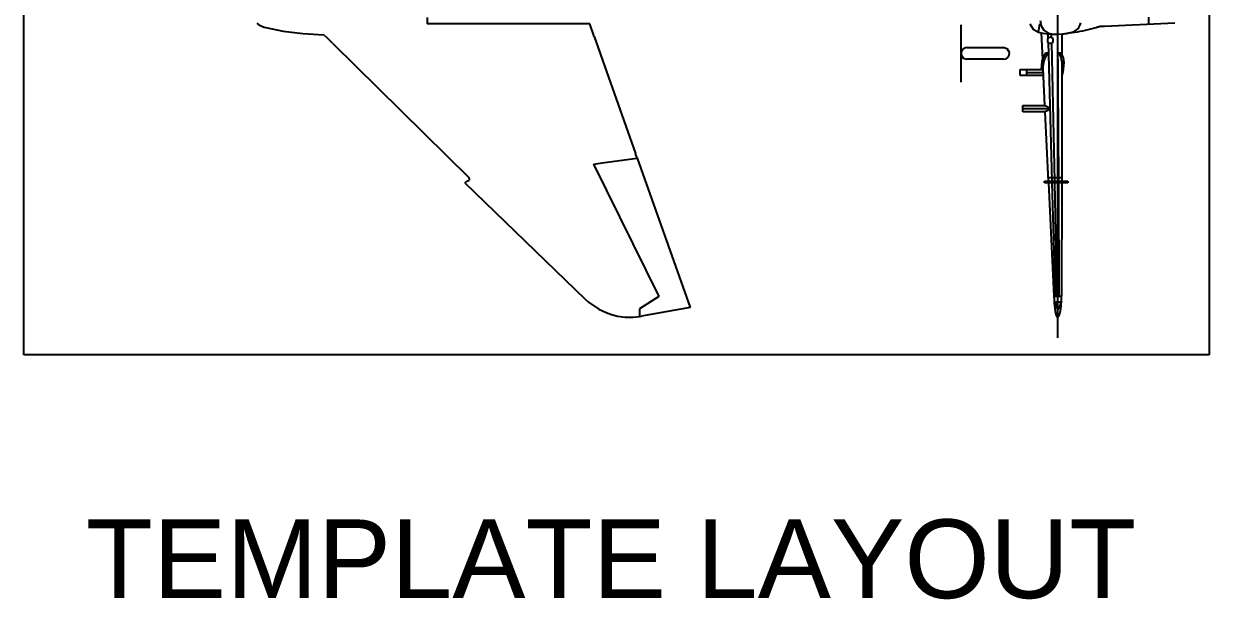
# Model space of a CAD drawing. Header units: inches. Extents: x 17 to 413, y 34 to 164.
# Drawn here: x 72.8 to 116.77, y 35.82 to 57.16 of the extents above; entities that cross this region are included whole.
import ezdxf

# ---------------------------------------------------------------- set-up
doc = ezdxf.new("R2010")
doc.units = ezdxf.units.IN
doc.header["$MEASUREMENT"] = 0
doc.linetypes.add('CENTERX2', pattern=[4, 2.5, -0.5, 0.5, -0.5])
for name, color, linetype in [('CL', 2, 'CENTERX2'), ('GLASS', 120, 'Continuous'), ('Layer 1', 7, 'Continuous')]:
    doc.layers.add(name, color=color, linetype=linetype)
doc.styles.get("Standard").update_dxf_attribs({"font": 'arial.ttf'})

msp = doc.modelspace()

# ---------------------------------------------------------------- linework, layer by layer
at = {"linetype": 'Continuous'}
for p, q in [((93.95633, 56.68655), (93.79689, 57.15669)), ((83.94389, 56.73848), (83.93775, 56.74466)), ((84.26848, 56.4204), (84.05425, 56.63245)), ((95.55223, 52.17908), (95.49055, 52.35234)), ((93.93469, 51.94986), (94.34367, 52.00879)), ((89.15677, 51.26391), (89.27362, 51.33532)), ((93.74643, 46.83449), (94.12512, 46.57483))]:
    msp.add_line(p, q, dxfattribs=at)
at = {"layer": 'CL', "linetype": 'Continuous'}
msp.add_line((111.13378, 76.47939), (111.13378, 45.52009), dxfattribs=at)
at = {"layer": 'Layer 1', "color": 7}
for p, q in [((72.8027, 44.88506), (72.8027, 84.68938)), ((116.76568, 84.68938), (116.76568, 44.88506)), ((81.44224, 57.17592), (81.5232, 57.11558)), ((110.10955, 57.1589), (110.23022, 56.95721)), ((110.4608, 57.00247), (110.48028, 57.16044)), ((110.48893, 57.27512), (110.52721, 57.08279)), ((111.97554, 57.11283), (111.99935, 57.19289)), ((112.87927, 57.06616), (115.49191, 57.19506)), ((114.50949, 57.40279), (114.50949, 57.14745)), ((81.5232, 57.11558), (81.71983, 57.03792)), ((81.71983, 57.03792), (82.42734, 56.88156)), ((82.42734, 56.88156), (83.14795, 56.79543)), ((83.14795, 56.79543), (83.93775, 56.74466)), ((83.94389, 56.73848), (84.05425, 56.63245)), ((107.55899, 54.99008), (107.55899, 57.12149)), ((110.23022, 56.95721), (110.437, 56.84451)), ((110.42185, 56.84668), (110.59929, 56.80773)), ((110.43051, 56.84451), (110.4608, 57.00247)), ((110.52721, 57.08279), (110.63373, 56.9224)), ((110.52788, 56.82287), (110.57549, 55.8513)), ((110.59929, 56.80773), (110.7789, 56.78176)), ((110.63373, 56.9224), (110.7912, 56.81124)), ((110.7789, 56.78176), (110.9585, 56.76878)), ((110.7789, 56.78176), (110.78323, 56.61514)), ((110.7912, 56.81124), (110.98231, 56.76661)), ((110.90224, 56.77094), (110.9044, 56.65409)), ((110.9585, 56.76878), (111.14027, 56.76878)), ((111.14027, 56.76878), (111.32204, 56.78176)), ((111.18139, 51.32667), (111.15542, 56.76878)), ((111.28093, 56.77743), (111.38047, 56.78825)), ((111.30257, 56.7796), (111.3004, 56.0071)), ((111.32204, 56.78176), (111.50165, 56.80773)), ((111.38047, 56.78825), (111.48001, 56.80123)), ((111.48001, 56.80123), (111.58171, 56.81638)), ((111.50165, 56.80773), (111.67692, 56.84668)), ((111.58171, 56.81638), (111.68125, 56.82936)), ((111.67692, 56.84668), (111.75482, 56.87481)), ((111.68125, 56.82936), (111.78079, 56.84451)), ((111.75482, 56.87481), (111.82623, 56.91808)), ((111.78079, 56.84451), (111.88033, 56.86182)), ((111.82623, 56.91808), (111.88899, 56.97218)), ((111.88033, 56.86182), (111.97987, 56.87913)), ((111.88899, 56.97218), (111.93876, 57.03926)), ((111.93876, 57.03926), (111.97554, 57.11283)), ((111.97987, 56.87913), (112.07941, 56.89861)), ((112.07941, 56.89861), (112.17895, 56.91808)), ((112.17895, 56.91808), (112.27633, 56.93972)), ((112.27633, 56.93972), (112.3261, 56.9527)), ((112.3261, 56.9527), (112.3737, 56.96569)), ((112.3737, 56.96569), (112.42347, 56.97867)), ((112.42347, 56.97867), (112.47108, 56.99382)), ((112.47108, 56.99382), (112.52085, 57.00897)), ((112.52085, 57.00897), (112.56846, 57.02411)), ((112.56846, 57.02411), (112.61606, 57.04142)), ((112.61606, 57.04142), (112.64203, 57.04791)), ((112.64203, 57.04791), (112.66583, 57.05441)), ((112.66583, 57.05441), (112.68964, 57.0609)), ((112.68964, 57.0609), (112.7156, 57.06522)), ((112.7156, 57.06522), (112.83923, 57.0671)), ((112.83923, 57.0671), (112.86989, 57.06616)), ((84.26848, 56.4204), (89.3169, 51.44568)), ((93.95633, 56.68655), (94.41508, 55.38607)), ((107.77538, 56.27325), (107.68063, 56.24897)), ((107.77538, 56.27325), (109.14081, 56.27325)), ((109.28108, 56.21893), (109.14081, 56.27325)), ((110.77024, 56.59134), (110.76159, 56.54806)), ((110.76159, 56.54806), (110.77024, 56.50479)), ((110.79405, 56.62596), (110.77024, 56.59134)), ((110.77024, 56.50479), (110.79405, 56.468)), ((110.78755, 56.47449), (110.92821, 51.32667)), ((110.82867, 56.64976), (110.79405, 56.62596)), ((110.79405, 56.468), (110.82867, 56.4442)), ((110.87195, 56.65842), (110.82867, 56.64976)), ((110.82867, 56.4442), (110.87195, 56.43554)), ((110.91522, 56.64976), (110.87195, 56.65842)), ((110.87195, 56.43554), (110.91522, 56.4442)), ((110.9109, 56.4442), (111.02342, 51.32667)), ((110.94985, 56.62596), (110.91522, 56.64976)), ((110.91522, 56.4442), (110.94985, 56.468)), ((110.97365, 56.59134), (110.94985, 56.62596)), ((110.94985, 56.468), (110.97365, 56.50479)), ((110.98231, 56.54806), (110.97365, 56.59134)), ((110.97365, 56.50479), (110.98231, 56.54806)), ((110.98231, 56.54806), (110.98231, 56.54806)), ((107.60643, 56.18625), (107.56474, 56.09909)), ((107.56474, 56.09909), (107.56752, 56.00145)), ((107.56752, 56.00145), (107.6448, 55.88606)), ((107.68063, 56.24897), (107.60643, 56.18625)), ((107.6448, 55.88606), (107.77538, 55.84048)), ((109.14081, 55.84048), (107.77538, 55.84048)), ((109.14081, 55.84048), (109.23113, 55.86008)), ((109.23113, 55.86008), (109.30368, 55.9162)), ((109.35233, 56.08853), (109.28108, 56.21893)), ((109.30368, 55.9162), (109.34768, 55.99648)), ((109.34768, 55.99648), (109.35233, 56.08853)), ((110.60302, 55.92262), (110.55208, 55.77446)), ((110.68369, 56.05687), (110.60302, 55.92262)), ((110.65339, 55.83615), (110.6469, 55.81668)), ((110.65988, 55.85563), (110.65339, 55.83615)), ((110.66854, 55.87294), (110.65988, 55.85563)), ((110.67503, 55.89241), (110.66854, 55.87294)), ((110.68369, 55.90972), (110.67503, 55.89241)), ((110.71182, 56.07201), (110.68369, 56.05687)), ((110.69451, 55.9292), (110.68369, 55.90972)), ((110.70316, 55.94651), (110.69451, 55.9292)), ((110.71398, 55.96382), (110.70316, 55.94651)), ((110.79837, 56.07201), (110.71182, 56.07201)), ((110.71182, 56.07201), (110.79837, 56.07201)), ((110.7248, 55.97897), (110.71398, 55.96382)), ((110.73562, 55.99628), (110.7248, 55.97897)), ((110.74644, 56.01142), (110.73562, 55.99628)), ((110.75942, 56.02874), (110.74644, 56.01142)), ((110.77241, 56.04388), (110.75942, 56.02874)), ((110.78539, 56.05687), (110.77241, 56.04388)), ((110.79837, 56.07201), (110.78539, 56.05687)), ((111.2463, 56.07201), (111.15758, 56.07201)), ((111.15758, 56.07201), (111.17273, 56.05687)), ((111.17273, 56.05687), (111.18571, 56.04172)), ((111.18571, 56.04172), (111.19653, 56.02657)), ((111.19653, 56.02657), (111.20735, 56.01142)), ((111.20735, 56.01142), (111.21817, 55.99411)), ((111.21817, 55.99411), (111.22899, 55.9768)), ((111.22899, 55.9768), (111.23765, 55.95949)), ((111.23765, 55.95949), (111.24414, 55.94218)), ((111.24414, 55.94218), (111.2528, 55.92271)), ((111.27444, 56.05687), (111.2463, 56.07201)), ((111.2528, 55.92271), (111.25929, 55.90323)), ((111.25929, 55.90323), (111.26578, 55.88376)), ((111.26578, 55.88376), (111.27011, 55.86428)), ((111.27011, 55.86428), (111.27876, 55.82533)), ((111.27444, 56.05687), (111.34128, 55.89118)), ((111.34128, 55.89118), (111.36953, 55.7158)), ((109.75537, 55.2346), (109.75537, 55.4618)), ((109.75537, 55.4618), (110.5928, 55.4618)), ((109.98474, 55.4618), (109.98474, 55.2346)), ((110.55208, 55.77446), (110.5279, 55.4618)), ((110.59496, 55.53321), (110.5928, 55.51374)), ((110.5928, 55.51374), (110.5928, 55.49426)), ((110.5928, 55.49426), (110.5928, 55.47479)), ((110.5928, 55.47479), (110.65988, 54.1267)), ((110.59713, 55.57432), (110.59496, 55.55485)), ((110.59496, 55.55485), (110.59496, 55.53321)), ((110.5993, 55.59596), (110.59713, 55.57432)), ((110.60146, 55.61544), (110.5993, 55.59596)), ((110.60362, 55.63491), (110.60146, 55.61544)), ((110.60795, 55.65655), (110.60362, 55.63491)), ((110.61012, 55.67603), (110.60795, 55.65655)), ((110.61444, 55.69767), (110.61012, 55.67603)), ((110.61877, 55.71714), (110.61444, 55.69767)), ((110.6231, 55.73661), (110.61877, 55.71714)), ((110.62742, 55.75825), (110.6231, 55.73661)), ((110.63392, 55.77773), (110.62742, 55.75825)), ((110.64041, 55.7972), (110.63392, 55.77773)), ((110.6469, 55.81668), (110.64041, 55.7972)), ((111.27876, 55.82533), (111.28742, 55.78422)), ((111.28742, 55.78422), (111.29175, 55.74094)), ((111.29175, 55.74094), (111.29607, 55.69983)), ((111.3004, 55.52672), (111.29175, 51.32667)), ((111.29607, 55.69983), (111.29823, 55.65655)), ((111.29823, 55.65655), (111.3004, 55.61327)), ((111.3004, 55.61327), (111.3004, 55.57216)), ((111.3004, 55.57216), (111.3004, 55.52888)), ((111.3004, 55.52888), (111.3004, 55.48777)), ((111.3004, 55.48777), (111.3004, 55.44882)), ((111.36953, 55.7158), (111.33588, 55.36086)), ((94.41508, 55.38607), (95.49055, 52.35234)), ((110.60579, 55.2346), (109.75537, 55.2346)), ((109.98474, 55.34712), (110.59929, 55.34712)), ((110.59713, 55.2346), (110.60579, 55.21512)), ((111.33588, 55.36086), (111.30041, 55.21512)), ((109.84625, 53.89733), (109.84625, 54.1267)), ((109.84625, 54.1267), (110.65988, 54.1267)), ((110.65988, 54.1267), (110.67287, 54.12454)), ((110.67287, 54.12454), (110.68585, 54.12021)), ((110.68585, 54.12021), (110.69883, 54.11588)), ((110.69883, 54.11588), (110.71182, 54.11155)), ((110.71182, 54.11155), (110.72696, 54.10506)), ((110.72696, 54.10506), (110.73995, 54.09857)), ((110.73995, 54.09857), (110.75293, 54.09208)), ((110.75293, 54.09208), (110.76591, 54.08559)), ((110.76591, 54.08559), (110.7789, 54.07693)), ((110.7789, 54.07693), (110.78972, 54.06828)), ((109.84625, 54.01202), (110.8265, 54.01634)), ((110.6707, 53.89733), (109.84625, 53.89733)), ((110.68368, 53.90167), (110.6707, 53.89734)), ((110.6707, 53.89733), (110.79621, 51.32667)), ((110.69667, 53.906), (110.68368, 53.90167)), ((110.70965, 53.91032), (110.69667, 53.906)), ((110.72263, 53.91681), (110.70965, 53.91032)), ((110.73562, 53.92331), (110.72263, 53.91681)), ((110.7486, 53.9298), (110.73562, 53.92331)), ((110.76158, 53.93629), (110.7486, 53.9298)), ((110.77457, 53.94278), (110.76158, 53.93629)), ((110.78539, 53.95144), (110.77457, 53.94278)), ((110.79621, 53.96009), (110.78539, 53.95144)), ((110.78972, 54.06828), (110.80054, 54.05962)), ((110.80703, 53.96875), (110.79621, 53.96009)), ((110.80054, 54.05962), (110.80919, 54.05097)), ((110.81352, 53.9774), (110.80703, 53.96875)), ((110.80919, 54.05097), (110.81568, 54.04231)), ((110.82001, 53.98606), (110.81352, 53.9774)), ((110.81568, 54.04231), (110.82218, 54.03149)), ((110.82218, 53.99038), (110.82001, 53.98606)), ((110.82218, 54.03149), (110.82434, 54.02716)), ((110.82434, 53.99471), (110.82218, 53.99038)), ((110.82434, 54.02716), (110.82651, 54.02284)), ((110.82651, 53.99904), (110.82434, 53.99471)), ((110.82651, 54.02284), (110.82651, 54.01851)), ((110.82651, 54.01851), (110.82651, 54.01418)), ((110.82651, 54.01418), (110.82867, 54.00986)), ((110.82867, 54.00986), (110.82651, 54.00337)), ((110.82651, 54.00337), (110.82651, 53.99904)), ((93.93469, 51.94986), (96.35179, 47.04871)), ((94.34367, 52.00879), (95.55223, 52.17908)), ((95.55223, 52.17908), (97.51597, 46.63974)), ((89.33637, 51.41322), (89.31689, 51.44568)), ((111.29175, 51.44568), (110.78972, 51.44568)), ((89.15677, 51.26391), (93.62092, 46.94917)), ((89.27362, 51.33532), (89.30824, 51.34614)), ((89.30824, 51.34614), (89.33204, 51.37427)), ((89.33204, 51.37427), (89.33637, 51.41322)), ((110.65988, 51.26391), (110.65988, 51.32667)), ((110.65988, 51.32667), (111.51896, 51.32667)), ((111.51896, 51.26391), (110.65988, 51.26391)), ((110.80054, 51.26391), (111.00611, 47.05953)), ((110.93037, 51.26391), (111.04506, 47.05953)), ((111.02342, 51.26391), (111.09267, 48.19339)), ((111.20303, 47.05953), (111.18139, 51.26391)), ((111.29175, 51.26391), (111.28309, 47.05953)), ((111.51896, 51.32667), (111.51896, 51.26391)), ((111.06021, 48.17392), (111.05372, 48.15228)), ((111.05372, 48.15228), (111.06021, 48.13281)), ((111.07536, 48.1869), (111.06021, 48.17392)), ((111.06021, 48.13281), (111.07536, 48.11766)), ((111.09483, 48.19339), (111.07536, 48.1869)), ((111.07536, 48.11766), (111.09483, 48.11333)), ((111.09267, 48.11333), (111.11647, 47.05953)), ((111.11431, 48.1869), (111.09483, 48.19339)), ((111.09483, 48.11333), (111.11431, 48.11766)), ((111.12945, 48.17392), (111.11431, 48.1869)), ((111.11431, 48.11766), (111.12945, 48.13281)), ((111.13378, 48.15228), (111.12945, 48.17392)), ((111.12945, 48.13281), (111.13378, 48.15228)), ((111.13378, 48.15228), (111.13378, 48.15228)), ((96.35179, 47.04871), (95.63769, 46.58997)), ((111.00611, 47.06169), (111.00611, 47.04438)), ((111.00611, 47.05953), (111.28309, 47.05953)), ((111.00611, 47.04438), (111.00611, 47.02707)), ((111.2831, 47.04439), (111.2831, 47.0617)), ((111.2831, 47.02708), (111.2831, 47.04439)), ((93.62092, 46.94917), (93.74643, 46.83449)), ((97.51597, 46.63974), (95.70694, 46.313)), ((111.00611, 47.02707), (111.00611, 47.0076)), ((111.00611, 47.0076), (111.00827, 46.99029)), ((111.00827, 46.99029), (111.00827, 46.97298)), ((111.00827, 46.97298), (111.00827, 46.95566)), ((111.00827, 46.95566), (111.01044, 46.93835)), ((111.01044, 46.93835), (111.01044, 46.92104)), ((111.01044, 46.92104), (111.01044, 46.90373)), ((111.01044, 46.90373), (111.0126, 46.88642)), ((111.0126, 46.88642), (111.0126, 46.86911)), ((111.0126, 46.86911), (111.01477, 46.8518)), ((111.01477, 46.8518), (111.01477, 46.83449)), ((111.01477, 46.83449), (111.01693, 46.81934)), ((111.01693, 46.81934), (111.01693, 46.80203)), ((111.01693, 46.80203), (111.0191, 46.78472)), ((111.0191, 46.78472), (111.0191, 46.76957)), ((111.0191, 46.76957), (111.02126, 46.75226)), ((111.02126, 46.75226), (111.02343, 46.73711)), ((111.02343, 46.73711), (111.02343, 46.7198)), ((111.02343, 46.7198), (111.02559, 46.70466)), ((111.02559, 46.70466), (111.02776, 46.68951)), ((111.02776, 46.68951), (111.02776, 46.6722)), ((111.02776, 46.6722), (111.02992, 46.65705)), ((111.02992, 46.65705), (111.03209, 46.64191)), ((111.03209, 46.64191), (111.03426, 46.62892)), ((111.03426, 46.62892), (111.03426, 46.61378)), ((111.03426, 46.61378), (111.03642, 46.59863)), ((111.26578, 46.83449), (111.06021, 46.83449)), ((111.06021, 46.83449), (111.06237, 46.81718)), ((111.06237, 46.81718), (111.06453, 46.79987)), ((111.06453, 46.79987), (111.0667, 46.78256)), ((111.0667, 46.78256), (111.07103, 46.76524)), ((111.07103, 46.76524), (111.07319, 46.7501)), ((111.07319, 46.7501), (111.07752, 46.73495)), ((111.07752, 46.73495), (111.07968, 46.72197)), ((111.07968, 46.72197), (111.08184, 46.70682)), ((111.08184, 46.70682), (111.08617, 46.69384)), ((111.08617, 46.69384), (111.08834, 46.68085)), ((111.08834, 46.68085), (111.09266, 46.67003)), ((111.09266, 46.67003), (111.09483, 46.65705)), ((111.09483, 46.65705), (111.09916, 46.6484)), ((111.09916, 46.6484), (111.10348, 46.63758)), ((111.10348, 46.63758), (111.10565, 46.62892)), ((111.10565, 46.62892), (111.10998, 46.62027)), ((111.10998, 46.62027), (111.11214, 46.61161)), ((111.11214, 46.61161), (111.11647, 46.60512)), ((111.11647, 46.60512), (111.1208, 46.59863)), ((111.18355, 46.59431), (111.18787, 46.6008)), ((111.18787, 46.6008), (111.1922, 46.60512)), ((111.1922, 46.60512), (111.19653, 46.61378)), ((111.19653, 46.61378), (111.20302, 46.62027)), ((111.20302, 46.62027), (111.20735, 46.62893)), ((111.20735, 46.62893), (111.21167, 46.63975)), ((111.21167, 46.63975), (111.216, 46.6484)), ((111.216, 46.6484), (111.22033, 46.65922)), ((111.22033, 46.65922), (111.22466, 46.67004)), ((111.22466, 46.67004), (111.22898, 46.68302)), ((111.22898, 46.68302), (111.23331, 46.69384)), ((111.23331, 46.69384), (111.23764, 46.70899)), ((111.23764, 46.70899), (111.2398, 46.72197)), ((111.2398, 46.72197), (111.24413, 46.73712)), ((111.24413, 46.73712), (111.24846, 46.75227)), ((111.24846, 46.75227), (111.25278, 46.76741)), ((111.25278, 46.76741), (111.25495, 46.78256)), ((111.25495, 46.78256), (111.25928, 46.79987)), ((111.25928, 46.79987), (111.26144, 46.81718)), ((111.25928, 46.58782), (111.26145, 46.6008)), ((111.26144, 46.81718), (111.26576, 46.83449)), ((111.26145, 46.6008), (111.26361, 46.61595)), ((111.26361, 46.61595), (111.26578, 46.63109)), ((111.26578, 46.64408), (111.26794, 46.65922)), ((111.26578, 46.63109), (111.26578, 46.64408)), ((111.26794, 46.65922), (111.27011, 46.67437)), ((111.27011, 46.67437), (111.27227, 46.69168)), ((111.27227, 46.70683), (111.27444, 46.72198)), ((111.27227, 46.69168), (111.27227, 46.70683)), ((111.27444, 46.73712), (111.2766, 46.75443)), ((111.27444, 46.72198), (111.27444, 46.73712)), ((111.2766, 46.76958), (111.27876, 46.78689)), ((111.2766, 46.75443), (111.2766, 46.76958)), ((111.27876, 46.8042), (111.28093, 46.81935)), ((111.27876, 46.78689), (111.27876, 46.8042)), ((111.28093, 46.85397), (111.2831, 46.87128)), ((111.28093, 46.83666), (111.28093, 46.85397)), ((111.28093, 46.81935), (111.28093, 46.83666)), ((111.2831, 47.00977), (111.2831, 47.02708)), ((111.2831, 46.99246), (111.2831, 47.00977)), ((111.2831, 46.97515), (111.2831, 46.99246)), ((111.2831, 46.95784), (111.2831, 46.97515)), ((111.2831, 46.94053), (111.2831, 46.95784)), ((111.2831, 46.92322), (111.2831, 46.94053)), ((111.2831, 46.9059), (111.2831, 46.92322)), ((111.2831, 46.88859), (111.2831, 46.9059)), ((111.2831, 46.87128), (111.2831, 46.88859)), ((94.12512, 46.57483), (94.39962, 46.44792)), ((94.39962, 46.44792), (94.60249, 46.3773)), ((94.60249, 46.3773), (94.8226, 46.32327)), ((94.8226, 46.32327), (95.10343, 46.28249)), ((95.10343, 46.28249), (95.39746, 46.28134)), ((95.39746, 46.28134), (95.63237, 46.30338)), ((95.63237, 46.30338), (95.70694, 46.313)), ((95.63769, 46.58997), (95.63769, 46.30218)), ((111.03642, 46.59863), (111.03858, 46.58564)), ((111.03858, 46.58564), (111.04075, 46.5705)), ((111.04075, 46.5705), (111.04292, 46.55751)), ((111.04292, 46.55751), (111.04508, 46.54453)), ((111.04508, 46.54453), (111.04508, 46.53155)), ((111.04508, 46.53155), (111.04724, 46.51857)), ((111.04724, 46.51857), (111.04941, 46.50558)), ((111.04941, 46.50558), (111.05158, 46.4926)), ((111.05158, 46.4926), (111.05374, 46.48178)), ((111.05374, 46.48178), (111.0559, 46.4688)), ((111.0559, 46.4688), (111.05807, 46.45798)), ((111.05807, 46.45798), (111.06024, 46.44716)), ((111.06024, 46.44716), (111.0624, 46.43634)), ((111.0624, 46.43634), (111.06456, 46.42552)), ((111.06456, 46.42552), (111.06673, 46.4147)), ((111.06673, 46.4147), (111.06889, 46.40388)), ((111.06889, 46.40388), (111.07106, 46.39522)), ((111.07106, 46.39522), (111.07539, 46.38657)), ((111.07539, 46.38657), (111.07755, 46.37791)), ((111.07755, 46.37791), (111.07972, 46.36926)), ((111.07972, 46.36926), (111.08188, 46.3606)), ((111.08188, 46.3606), (111.08405, 46.35195)), ((111.08405, 46.35195), (111.08621, 46.34546)), ((111.08621, 46.34546), (111.08838, 46.33896)), ((111.08838, 46.33896), (111.09055, 46.33247)), ((111.09055, 46.33247), (111.09271, 46.32598)), ((111.09271, 46.32598), (111.09703, 46.31949)), ((111.09703, 46.31949), (111.0992, 46.313)), ((111.0992, 46.313), (111.10136, 46.30867)), ((111.10136, 46.30867), (111.10353, 46.30434)), ((111.10353, 46.30434), (111.10569, 46.30002)), ((111.10569, 46.30002), (111.10786, 46.29569)), ((111.10786, 46.29569), (111.11219, 46.29136)), ((111.11219, 46.29136), (111.11435, 46.28704)), ((111.11435, 46.28704), (111.11652, 46.28487)), ((111.11652, 46.28487), (111.11869, 46.2827)), ((111.11869, 46.2827), (111.12085, 46.28054)), ((111.1208, 46.59863), (111.12296, 46.59214)), ((111.12085, 46.28054), (111.12301, 46.27837)), ((111.12296, 46.59214), (111.12729, 46.58781)), ((111.12301, 46.27837), (111.12734, 46.27837)), ((111.12729, 46.58781), (111.12945, 46.58348)), ((111.12734, 46.27837), (111.1295, 46.2762)), ((111.12945, 46.58348), (111.13378, 46.58132)), ((111.1295, 46.2762), (111.13167, 46.2762)), ((111.13167, 46.2762), (111.13383, 46.2762)), ((111.13378, 46.58132), (111.1381, 46.57916)), ((111.13378, 46.27621), (111.13811, 46.27621)), ((111.1381, 46.57916), (111.14027, 46.57699)), ((111.13811, 46.27621), (111.14027, 46.27621)), ((111.14027, 46.57699), (111.1446, 46.57482)), ((111.14027, 46.27621), (111.1446, 46.27838)), ((111.1446, 46.57482), (111.14676, 46.57482)), ((111.1446, 46.27838), (111.14893, 46.27838)), ((111.14676, 46.57483), (111.15326, 46.57483)), ((111.14893, 46.27838), (111.15325, 46.28055)), ((111.15325, 46.28055), (111.15542, 46.28271)), ((111.15326, 46.57483), (111.15758, 46.57699)), ((111.15542, 46.28271), (111.15975, 46.28704)), ((111.15758, 46.57699), (111.16407, 46.57916)), ((111.15975, 46.28704), (111.16407, 46.28921)), ((111.16407, 46.57916), (111.1684, 46.58132)), ((111.16407, 46.28921), (111.16624, 46.29137)), ((111.16624, 46.29137), (111.17056, 46.2957)), ((111.1684, 46.58132), (111.17273, 46.58565)), ((111.17056, 46.2957), (111.17489, 46.30003)), ((111.17273, 46.58565), (111.17706, 46.58998)), ((111.17489, 46.30003), (111.17705, 46.30435)), ((111.17705, 46.30435), (111.18138, 46.31084)), ((111.17706, 46.58998), (111.18355, 46.59431)), ((111.18138, 46.31084), (111.18354, 46.31517)), ((111.18354, 46.31517), (111.18787, 46.32166)), ((111.18787, 46.32166), (111.1922, 46.32599)), ((111.1922, 46.32599), (111.19436, 46.33248)), ((111.19436, 46.33248), (111.19868, 46.34114)), ((111.19868, 46.34114), (111.20085, 46.34763)), ((111.20085, 46.34763), (111.20518, 46.35412)), ((111.20518, 46.35412), (111.20734, 46.36278)), ((111.20734, 46.36278), (111.21167, 46.37143)), ((111.21167, 46.37143), (111.21383, 46.38009)), ((111.21383, 46.38009), (111.216, 46.38874)), ((111.216, 46.38874), (111.22032, 46.3974)), ((111.22032, 46.3974), (111.22249, 46.40822)), ((111.22249, 46.40822), (111.22465, 46.41687)), ((111.22465, 46.41687), (111.22898, 46.42769)), ((111.22898, 46.42769), (111.23115, 46.43851)), ((111.23115, 46.43851), (111.23331, 46.44933)), ((111.23331, 46.44933), (111.23547, 46.46015)), ((111.23547, 46.46015), (111.2398, 46.47097)), ((111.2398, 46.47097), (111.24196, 46.48395)), ((111.24196, 46.48395), (111.24413, 46.49477)), ((111.24413, 46.49477), (111.24629, 46.50775)), ((111.24629, 46.50775), (111.24846, 46.52074)), ((111.24846, 46.52074), (111.25062, 46.53372)), ((111.25062, 46.53372), (111.25279, 46.5467)), ((111.25279, 46.5467), (111.25495, 46.55969)), ((111.25495, 46.55969), (111.25712, 46.57267)), ((111.25712, 46.57267), (111.25928, 46.58782)), ((116.76568, 44.88506), (72.8027, 44.88506))]:
    msp.add_line(p, q, dxfattribs=at)
at = {"layer": 'Layer 1', "linetype": 'Continuous'}
for p in [(87.7582, 57.38489), (93.79689, 57.15669)]:
    msp.add_line(p, (87.7582, 57.15669), dxfattribs=at)

# ---------------------------------------------------------------- texts
at = {"layer": 'GLASS', "linetype": 'Continuous'}
msp.add_text('TEMPLATE LAYOUT', height=2.9180188, dxfattribs=at).set_placement((75.10352, 35.86392))

doc.saveas('drawing.dxf')
